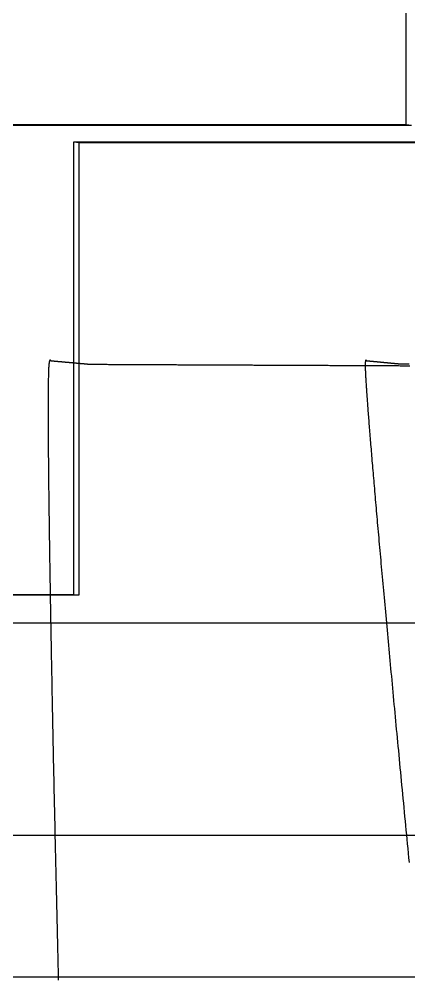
# Model space of a CAD drawing. Header units: millimetres. Extents: x -226 to 218, y -316 to 313.
# Drawn here: x -190.74 to -177.13, y -4.45 to 29 of the extents above; entities that cross this region are included whole.
import ezdxf

# ---------------------------------------------------------------- set-up
doc = ezdxf.new("R2010")
doc.units = ezdxf.units.MM
doc.layers.add('SKETCH', color=5, linetype='Continuous')
doc.layers.add('VISIBLE', color=7, linetype='Continuous')

msp = doc.modelspace()

# ---------------------------------------------------------------- linework, layer by layer
at = {"layer": 'SKETCH', "flags": 128}
for points in [[(-177.097, 16.882), (-177.145, 16.882), (-177.193, 16.882), (-177.242, 16.882), (-177.29, 16.883), (-177.338, 16.883), (-177.386, 16.883), (-177.434, 16.883), (-177.482, 16.884), (-177.53, 16.884), (-177.578, 16.884), (-177.627, 16.884), (-177.675, 16.884), (-177.723, 16.885), (-177.771, 16.885), (-177.819, 16.885), (-177.867, 16.885), (-177.915, 16.885), (-177.964, 16.886), (-178.012, 16.886), (-178.06, 16.886), (-178.108, 16.886), (-178.156, 16.887), (-178.204, 16.887), (-178.253, 16.887), (-178.301, 16.887), (-178.349, 16.887), (-178.397, 16.888), (-178.445, 16.888), (-178.493, 16.888), (-178.542, 16.888), (-178.59, 16.889), (-178.638, 16.889), (-178.686, 16.889), (-178.734, 16.889), (-178.782, 16.889), (-178.831, 16.89), (-178.879, 16.89), (-178.927, 16.89), (-178.975, 16.89), (-179.023, 16.891), (-179.072, 16.891), (-179.12, 16.891), (-179.168, 16.891), (-179.216, 16.891), (-179.264, 16.892), (-179.312, 16.892), (-179.361, 16.892), (-179.409, 16.892), (-179.457, 16.892), (-179.505, 16.893), (-179.553, 16.893), (-179.602, 16.893), (-179.65, 16.893), (-179.698, 16.894), (-179.746, 16.894), (-179.794, 16.894), (-179.842, 16.894), (-179.891, 16.894), (-179.939, 16.895), (-179.987, 16.895), (-180.035, 16.895), (-180.083, 16.895), (-180.131, 16.896), (-180.18, 16.896), (-180.228, 16.896), (-180.276, 16.896), (-180.324, 16.896), (-180.372, 16.897), (-180.42, 16.897), (-180.469, 16.897), (-180.517, 16.897), (-180.565, 16.897), (-180.613, 16.898), (-180.661, 16.898), (-180.709, 16.898), (-180.758, 16.898), (-180.806, 16.899), (-180.854, 16.899), (-180.902, 16.899), (-180.951, 16.899), (-180.999, 16.899), (-181.047, 16.9), (-181.095, 16.9), (-181.143, 16.9), (-181.192, 16.9), (-181.24, 16.901), (-181.288, 16.901), (-181.336, 16.901), (-181.385, 16.901), (-181.433, 16.901), (-181.481, 16.902), (-181.529, 16.902), (-181.578, 16.902), (-181.626, 16.902), (-181.674, 16.903), (-181.722, 16.903), (-181.771, 16.903), (-181.819, 16.903), (-181.867, 16.903), (-181.915, 16.904), (-181.964, 16.904), (-182.012, 16.904), (-182.06, 16.904), (-182.108, 16.904), (-182.157, 16.905), (-182.205, 16.905), (-182.253, 16.905), (-182.302, 16.905), (-182.35, 16.906), (-182.398, 16.906), (-182.446, 16.906), (-182.495, 16.906), (-182.543, 16.906), (-182.591, 16.907), (-182.639, 16.907), (-182.688, 16.907), (-182.736, 16.907), (-182.784, 16.908), (-182.833, 16.908), (-182.881, 16.908), (-182.929, 16.908), (-182.977, 16.908), (-183.026, 16.909), (-183.074, 16.909), (-183.122, 16.909), (-183.171, 16.909), (-183.219, 16.91), (-183.267, 16.91), (-183.315, 16.91), (-183.364, 16.91), (-183.412, 16.91), (-183.46, 16.911), (-183.509, 16.911), (-183.557, 16.911), (-183.605, 16.911), (-183.653, 16.911), (-183.702, 16.912), (-183.75, 16.912), (-183.798, 16.912), (-183.847, 16.912), (-183.895, 16.913), (-183.943, 16.913), (-183.992, 16.913), (-184.04, 16.913), (-184.088, 16.913), (-184.137, 16.914), (-184.185, 16.914), (-184.233, 16.914), (-184.281, 16.914), (-184.33, 16.915), (-184.378, 16.915), (-184.426, 16.915), (-184.475, 16.915), (-184.523, 16.915), (-184.571, 16.916), (-184.619, 16.916), (-184.668, 16.916), (-184.716, 16.916), (-184.764, 16.917), (-184.813, 16.917), (-184.861, 16.917), (-184.909, 16.917), (-184.957, 16.917), (-185.006, 16.918), (-185.054, 16.918), (-185.102, 16.918), (-185.151, 16.918), (-185.199, 16.918), (-185.247, 16.919), (-185.295, 16.919), (-185.344, 16.919), (-185.392, 16.919), (-185.44, 16.92), (-185.489, 16.92), (-185.537, 16.92), (-185.585, 16.92), (-185.634, 16.92), (-185.682, 16.921), (-185.73, 16.921), (-185.779, 16.921), (-185.827, 16.921), (-185.876, 16.922), (-185.924, 16.922), (-185.972, 16.922), (-186.021, 16.922), (-186.069, 16.922), (-186.117, 16.923), (-186.166, 16.923), (-186.214, 16.923), (-186.262, 16.923), (-186.311, 16.924), (-186.359, 16.924), (-186.408, 16.924), (-186.456, 16.924), (-186.504, 16.924), (-186.553, 16.925), (-186.601, 16.925), (-186.65, 16.925), (-186.701, 16.925), (-186.753, 16.926), (-186.806, 16.926), (-186.859, 16.926), (-186.914, 16.926), (-186.968, 16.926), (-187.023, 16.927), (-187.078, 16.927), (-187.133, 16.927), (-187.188, 16.927), (-187.241, 16.928), (-187.294, 16.928), (-187.346, 16.928), (-187.397, 16.928), (-187.446, 16.929), (-187.493, 16.929), (-187.539, 16.929), (-187.583, 16.929), (-187.624, 16.929), (-187.663, 16.93), (-187.699, 16.93), (-187.732, 16.93), (-187.763, 16.93), (-187.775, 16.93), (-187.787, 16.93), (-187.799, 16.93), (-187.81, 16.93), (-187.821, 16.93), (-187.831, 16.93), (-187.841, 16.93), (-187.85, 16.931), (-187.86, 16.931), (-187.868, 16.931), (-187.877, 16.931), (-187.885, 16.931), (-187.893, 16.931), (-187.901, 16.931), (-187.909, 16.931), (-187.916, 16.931), (-187.924, 16.931), (-187.931, 16.931), (-187.939, 16.931), (-187.946, 16.931), (-187.953, 16.931), (-187.961, 16.931), (-187.968, 16.931), (-187.976, 16.931), (-187.984, 16.931), (-187.991, 16.931), (-187.998, 16.931), (-188.006, 16.931), (-188.013, 16.931), (-188.02, 16.931), (-188.027, 16.931), (-188.034, 16.932), (-188.041, 16.932), (-188.048, 16.932), (-188.054, 16.932), (-188.061, 16.932), (-188.067, 16.932), (-188.074, 16.932), (-188.08, 16.932), (-188.086, 16.932), (-188.092, 16.932), (-188.098, 16.932), (-188.104, 16.932), (-188.11, 16.932), (-188.115, 16.932), (-188.121, 16.932), (-188.126, 16.932), (-188.132, 16.932), (-188.137, 16.932), (-188.142, 16.932), (-188.147, 16.932), (-188.152, 16.932), (-188.157, 16.933), (-188.162, 16.933), (-188.166, 16.933), (-188.171, 16.933), (-188.175, 16.933), (-188.18, 16.933), (-188.184, 16.933), (-188.188, 16.933), (-188.192, 16.933), (-188.196, 16.933), (-188.2, 16.933), (-188.204, 16.933), (-188.208, 16.933), (-188.211, 16.933), (-188.215, 16.933), (-188.218, 16.933), (-188.221, 16.933), (-188.225, 16.933), (-188.228, 16.933), (-188.231, 16.933), (-188.233, 16.933), (-188.236, 16.933), (-188.239, 16.934), (-188.241, 16.934), (-188.243, 16.934), (-188.245, 16.934), (-188.247, 16.934), (-188.249, 16.934), (-188.251, 16.934), (-188.252, 16.934), (-188.254, 16.934), (-188.255, 16.934), (-188.257, 16.934), (-188.258, 16.934), (-188.26, 16.934), (-188.261, 16.934), (-188.262, 16.934), (-188.263, 16.934), (-188.265, 16.934), (-188.266, 16.934), (-188.267, 16.934), (-188.269, 16.934), (-188.27, 16.934), (-188.272, 16.934), (-188.275, 16.935), (-188.278, 16.935), (-188.281, 16.935), (-188.284, 16.935), (-188.287, 16.935), (-188.289, 16.936), (-188.292, 16.936), (-188.294, 16.936), (-188.297, 16.936), (-188.299, 16.936), (-188.301, 16.937), (-188.304, 16.937), (-188.306, 16.937), (-188.308, 16.937), (-188.31, 16.938), (-188.312, 16.938), (-188.314, 16.938), (-188.316, 16.938), (-188.319, 16.939), (-188.321, 16.939), (-188.323, 16.939), (-188.325, 16.939), (-188.328, 16.94), (-188.33, 16.94), (-188.332, 16.94), (-188.335, 16.94), (-188.337, 16.94), (-188.34, 16.941), (-188.342, 16.941), (-188.345, 16.941), (-188.347, 16.941), (-188.349, 16.941), (-188.352, 16.942), (-188.354, 16.942), (-188.357, 16.942), (-188.359, 16.942), (-188.362, 16.943), (-188.364, 16.943), (-188.366, 16.943), (-188.369, 16.943), (-188.371, 16.943), (-188.374, 16.944), (-188.376, 16.944), (-188.379, 16.944), (-188.381, 16.944), (-188.383, 16.945), (-188.386, 16.945), (-188.388, 16.945), (-188.391, 16.945), (-188.393, 16.945), (-188.396, 16.946), (-188.398, 16.946), (-188.4, 16.946), (-188.403, 16.946), (-188.405, 16.947), (-188.408, 16.947), (-188.41, 16.947), (-188.413, 16.947), (-188.415, 16.947), (-188.418, 16.948), (-188.42, 16.948), (-188.422, 16.948), (-188.425, 16.948), (-188.427, 16.948), (-188.43, 16.949), (-188.432, 16.949), (-188.435, 16.949), (-188.437, 16.949), (-188.439, 16.95), (-188.442, 16.95), (-188.444, 16.95), (-188.447, 16.95), (-188.449, 16.95), (-188.452, 16.951), (-188.454, 16.951), (-188.456, 16.951), (-188.459, 16.951), (-188.461, 16.952), (-188.464, 16.952), (-188.466, 16.952), (-188.469, 16.952), (-188.471, 16.952), (-188.473, 16.953), (-188.476, 16.953), (-188.478, 16.953), (-188.481, 16.953), (-188.483, 16.954), (-188.486, 16.954), (-188.488, 16.954), (-188.49, 16.954), (-188.493, 16.954), (-188.495, 16.955), (-188.498, 16.955), (-188.5, 16.955), (-188.503, 16.955), (-188.505, 16.955), (-188.507, 16.956), (-188.51, 16.956), (-188.512, 16.956), (-188.515, 16.956), (-188.517, 16.957), (-188.52, 16.957), (-188.522, 16.957), (-188.525, 16.957), (-188.527, 16.957), (-188.529, 16.958), (-188.532, 16.958), (-188.534, 16.958), (-188.537, 16.958), (-188.539, 16.959), (-188.542, 16.959), (-188.544, 16.959), (-188.546, 16.959), (-188.549, 16.959), (-188.551, 16.96), (-188.554, 16.96), (-188.556, 16.96), (-188.559, 16.96), (-188.561, 16.961), (-188.563, 16.961), (-188.566, 16.961), (-188.568, 16.961), (-188.571, 16.961), (-188.573, 16.962), (-188.576, 16.962), (-188.578, 16.962), (-188.58, 16.962), (-188.583, 16.962), (-188.585, 16.963), (-188.588, 16.963), (-188.59, 16.963), (-188.593, 16.963), (-188.595, 16.964), (-188.598, 16.964), (-188.6, 16.964), (-188.602, 16.964), (-188.605, 16.964), (-188.607, 16.965), (-188.61, 16.965), (-188.612, 16.965), (-188.615, 16.965), (-188.617, 16.966), (-188.619, 16.966), (-188.622, 16.966), (-188.624, 16.966), (-188.627, 16.966), (-188.629, 16.967), (-188.632, 16.967), (-188.634, 16.967), (-188.636, 16.967), (-188.639, 16.968), (-188.641, 16.968), (-188.644, 16.968), (-188.646, 16.968), (-188.649, 16.968), (-188.651, 16.969), (-188.654, 16.969), (-188.656, 16.969), (-188.658, 16.969), (-188.661, 16.969), (-188.663, 16.97), (-188.666, 16.97), (-188.668, 16.97), (-188.671, 16.97), (-188.673, 16.971), (-188.675, 16.971), (-188.678, 16.971), (-188.68, 16.971), (-188.683, 16.971), (-188.685, 16.972), (-188.688, 16.972), (-188.69, 16.972), (-188.693, 16.972), (-188.695, 16.973), (-188.697, 16.973), (-188.7, 16.973), (-188.702, 16.973), (-188.705, 16.973), (-188.707, 16.974), (-188.71, 16.974), (-188.712, 16.974), (-188.714, 16.974), (-188.717, 16.975), (-188.719, 16.975), (-188.722, 16.975), (-188.724, 16.975), (-188.727, 16.975), (-188.729, 16.976), (-188.732, 16.976), (-188.734, 16.976), (-188.736, 16.976), (-188.739, 16.977), (-188.741, 16.977), (-188.744, 16.977), (-188.746, 16.977), (-188.749, 16.977), (-188.751, 16.978), (-188.754, 16.978), (-188.756, 16.978), (-188.758, 16.978), (-188.761, 16.978), (-188.763, 16.979), (-188.766, 16.979), (-188.768, 16.979), (-188.771, 16.979), (-188.773, 16.98), (-188.775, 16.98), (-188.778, 16.98), (-188.78, 16.98), (-188.783, 16.98), (-188.785, 16.981), (-188.788, 16.981), (-188.79, 16.981), (-188.793, 16.981), (-188.795, 16.982), (-188.797, 16.982), (-188.8, 16.982), (-188.802, 16.982), (-188.805, 16.982), (-188.807, 16.983), (-188.81, 16.983), (-188.812, 16.983), (-188.814, 16.983), (-188.817, 16.984), (-188.819, 16.984), (-188.822, 16.984), (-188.824, 16.984), (-188.827, 16.984), (-188.829, 16.985), (-188.832, 16.985), (-188.834, 16.985), (-188.836, 16.985), (-188.839, 16.986), (-188.841, 16.986), (-188.844, 16.986), (-188.846, 16.986), (-188.849, 16.986), (-188.851, 16.987), (-188.854, 16.987), (-188.856, 16.987), (-188.858, 16.987), (-188.861, 16.987), (-188.863, 16.988), (-188.866, 16.988), (-188.868, 16.988), (-188.871, 16.988), (-188.873, 16.989), (-188.876, 16.989), (-188.878, 16.989), (-188.88, 16.989), (-188.883, 16.989), (-188.885, 16.99), (-188.888, 16.99), (-188.89, 16.99), (-188.893, 16.99), (-188.895, 16.991), (-188.898, 16.991), (-188.9, 16.991), (-188.902, 16.991), (-188.905, 16.991), (-188.907, 16.992), (-188.91, 16.992), (-188.912, 16.992), (-188.915, 16.992), (-188.917, 16.993), (-188.92, 16.993), (-188.922, 16.993), (-188.924, 16.993), (-188.927, 16.993), (-188.929, 16.994), (-188.932, 16.994), (-188.934, 16.994), (-188.937, 16.994), (-188.939, 16.995), (-188.941, 16.995), (-188.944, 16.995), (-188.946, 16.995), (-188.949, 16.995), (-188.951, 16.996), (-188.954, 16.996), (-188.956, 16.996), (-188.959, 16.996), (-188.961, 16.996), (-188.963, 16.997), (-188.966, 16.997), (-188.968, 16.997), (-188.971, 16.997), (-188.973, 16.998), (-188.976, 16.998), (-188.978, 16.998), (-188.981, 16.998), (-188.983, 16.998), (-188.985, 16.999), (-188.988, 16.999), (-188.99, 16.999), (-188.993, 16.999), (-188.995, 17), (-188.998, 17), (-189, 17), (-189.003, 17), (-189.005, 17), (-189.008, 17.001), (-189.01, 17.001), (-189.012, 17.001), (-189.015, 17.001), (-189.017, 17.002), (-189.02, 17.002), (-189.022, 17.002), (-189.025, 17.002), (-189.027, 17.002), (-189.03, 17.003), (-189.032, 17.003), (-189.034, 17.003), (-189.037, 17.003), (-189.039, 17.004), (-189.042, 17.004), (-189.044, 17.004), (-189.047, 17.004), (-189.049, 17.004), (-189.052, 17.005), (-189.054, 17.005), (-189.056, 17.005), (-189.059, 17.005), (-189.061, 17.006), (-189.064, 17.006), (-189.066, 17.006), (-189.069, 17.006), (-189.071, 17.006), (-189.074, 17.007), (-189.076, 17.007), (-189.078, 17.007), (-189.081, 17.007), (-189.083, 17.007), (-189.086, 17.008), (-189.088, 17.008), (-189.091, 17.008), (-189.093, 17.008), (-189.096, 17.009), (-189.098, 17.009), (-189.1, 17.009), (-189.103, 17.009), (-189.105, 17.009), (-189.108, 17.01), (-189.11, 17.01), (-189.113, 17.01), (-189.115, 17.01), (-189.118, 17.011), (-189.12, 17.011), (-189.123, 17.011), (-189.125, 17.011), (-189.127, 17.011), (-189.13, 17.012), (-189.132, 17.012), (-189.135, 17.012), (-189.137, 17.012), (-189.14, 17.013), (-189.142, 17.013), (-189.145, 17.013), (-189.147, 17.013), (-189.149, 17.013), (-189.152, 17.014), (-189.154, 17.014), (-189.157, 17.014), (-189.159, 17.014), (-189.162, 17.015), (-189.164, 17.015), (-189.167, 17.015), (-189.169, 17.015), (-189.172, 17.015), (-189.174, 17.016), (-189.176, 17.016), (-189.179, 17.016), (-189.181, 17.016), (-189.184, 17.017), (-189.186, 17.017), (-189.189, 17.017), (-189.191, 17.017), (-189.194, 17.017), (-189.196, 17.018), (-189.198, 17.018), (-189.201, 17.018), (-189.203, 17.018), (-189.206, 17.019), (-189.208, 17.019), (-189.211, 17.019), (-189.213, 17.019), (-189.216, 17.019), (-189.218, 17.02), (-189.221, 17.02), (-189.223, 17.02), (-189.225, 17.02), (-189.228, 17.02), (-189.23, 17.021), (-189.233, 17.021), (-189.235, 17.021), (-189.238, 17.021), (-189.24, 17.022), (-189.243, 17.022), (-189.245, 17.022), (-189.247, 17.022), (-189.25, 17.022), (-189.252, 17.023), (-189.255, 17.023), (-189.257, 17.023), (-189.26, 17.023), (-189.262, 17.024), (-189.265, 17.024), (-189.267, 17.024), (-189.27, 17.024), (-189.272, 17.024), (-189.274, 17.025), (-189.277, 17.025), (-189.279, 17.025), (-189.282, 17.025), (-189.284, 17.026), (-189.287, 17.026), (-189.289, 17.026), (-189.292, 17.026), (-189.294, 17.026), (-189.297, 17.027), (-189.299, 17.027), (-189.301, 17.027), (-189.304, 17.027), (-189.306, 17.028), (-189.309, 17.028), (-189.311, 17.028), (-189.314, 17.028), (-189.316, 17.028), (-189.319, 17.029), (-189.321, 17.029), (-189.324, 17.029), (-189.326, 17.029), (-189.328, 17.03), (-189.331, 17.03), (-189.333, 17.03), (-189.336, 17.03), (-189.338, 17.03), (-189.341, 17.031), (-189.343, 17.031), (-189.346, 17.031), (-189.348, 17.031), (-189.351, 17.032), (-189.353, 17.032), (-189.355, 17.032), (-189.358, 17.032), (-189.36, 17.032), (-189.363, 17.033), (-189.365, 17.033), (-189.368, 17.033), (-189.37, 17.033), (-189.373, 17.034), (-189.375, 17.034), (-189.378, 17.034), (-189.38, 17.034), (-189.382, 17.034), (-189.385, 17.035), (-189.387, 17.035), (-189.39, 17.035), (-189.392, 17.035), (-189.395, 17.036), (-189.397, 17.036), (-189.4, 17.036), (-189.402, 17.036), (-189.405, 17.036), (-189.407, 17.037), (-189.409, 17.037), (-189.412, 17.037), (-189.414, 17.037), (-189.417, 17.037), (-189.419, 17.038), (-189.422, 17.038), (-189.424, 17.038), (-189.427, 17.038), (-189.429, 17.039), (-189.432, 17.039), (-189.434, 17.039), (-189.436, 17.039), (-189.439, 17.039), (-189.441, 17.04), (-189.444, 17.04), (-189.446, 17.04), (-189.449, 17.04), (-189.451, 17.041), (-189.454, 17.041), (-189.456, 17.041), (-189.459, 17.041), (-189.461, 17.041), (-189.463, 17.042), (-189.466, 17.042), (-189.468, 17.042), (-189.471, 17.042), (-189.473, 17.043), (-189.476, 17.043), (-189.478, 17.043), (-189.481, 17.043), (-189.483, 17.043), (-189.486, 17.044), (-189.488, 17.044), (-189.491, 17.044), (-189.493, 17.044), (-189.495, 17.045), (-189.498, 17.045), (-189.5, 17.045), (-189.503, 17.045), (-189.505, 17.045), (-189.508, 17.046), (-189.51, 17.046), (-189.513, 17.046), (-189.515, 17.046), (-189.518, 17.047), (-189.52, 17.047), (-189.522, 17.047), (-189.525, 17.047), (-189.527, 17.047), (-189.53, 17.048), (-189.532, 17.048), (-189.535, 17.048), (-189.537, 17.048), (-189.54, 17.049), (-189.542, 17.049), (-189.545, 17.049), (-189.547, 17.049), (-189.55, 17.049), (-189.552, 17.05), (-189.554, 17.05), (-189.557, 17.05), (-189.559, 17.05), (-189.562, 17.051), (-189.564, 17.051), (-189.567, 17.051), (-189.569, 17.051), (-189.572, 17.051), (-189.574, 17.052), (-189.577, 17.052), (-189.579, 17.052), (-189.582, 17.052), (-189.584, 17.053), (-189.586, 17.053), (-189.589, 17.053), (-189.591, 17.053), (-189.594, 17.053), (-189.596, 17.054), (-189.599, 17.054), (-189.601, 17.054), (-189.604, 17.054), (-189.606, 17.055), (-189.609, 17.055), (-189.611, 17.055), (-189.614, 17.055), (-189.616, 17.055), (-189.618, 17.056), (-189.621, 17.056), (-189.623, 17.056), (-189.626, 17.058), (-189.628, 17.059), (-189.631, 17.061), (-189.634, 17.064), (-189.636, 17.067), (-189.639, 17.07), (-189.641, 17.073), (-189.644, 17.076), (-189.647, 17.079), (-189.649, 17.081), (-189.652, 17.084), (-189.654, 17.086), (-189.657, 17.088), (-189.659, 17.089), (-189.662, 17.089), (-189.664, 17.089), (-189.667, 17.088), (-189.669, 17.086), (-189.671, 17.084), (-189.674, 17.08), (-189.676, 17.075), (-189.678, 17.069), (-189.68, 17.061), (-189.682, 17.054), (-189.683, 17.048), (-189.685, 17.041), (-189.687, 17.034), (-189.688, 17.027), (-189.69, 17.019), (-189.691, 17.012), (-189.693, 17.003), (-189.694, 16.995), (-189.696, 16.986), (-189.697, 16.976), (-189.698, 16.965), (-189.7, 16.954), (-189.701, 16.942), (-189.702, 16.929), (-189.704, 16.915), (-189.705, 16.9), (-189.706, 16.884), (-189.707, 16.866), (-189.708, 16.847), (-189.709, 16.827), (-189.711, 16.806), (-189.712, 16.783), (-189.713, 16.759), (-189.714, 16.733), (-189.715, 16.706), (-189.715, 16.678), (-189.716, 16.649), (-189.717, 16.619), (-189.718, 16.588), (-189.719, 16.555), (-189.719, 16.522), (-189.72, 16.488), (-189.721, 16.452), (-189.722, 16.416), (-189.722, 16.378), (-189.723, 16.34), (-189.723, 16.3), (-189.724, 16.26), (-189.724, 16.218), (-189.725, 16.175), (-189.725, 16.132), (-189.726, 16.087), (-189.726, 16.041), (-189.726, 15.995), (-189.727, 15.947), (-189.727, 15.898), (-189.727, 15.849), (-189.728, 15.798), (-189.728, 15.746), (-189.728, 15.693), (-189.728, 15.639), (-189.728, 15.584), (-189.728, 15.528), (-189.729, 15.471), (-189.729, 15.413), (-189.729, 15.354), (-189.729, 15.294), (-189.729, 15.233), (-189.729, 15.171), (-189.728, 15.108), (-189.728, 15.044), (-189.728, 14.979), (-189.728, 14.913), (-189.728, 14.846), (-189.727, 14.778), (-189.727, 14.709), (-189.727, 14.639), (-189.727, 14.568), (-189.726, 14.497), (-189.726, 14.424), (-189.725, 14.35), (-189.725, 14.276), (-189.724, 14.2), (-189.724, 14.124), (-189.723, 14.046), (-189.723, 13.967), (-189.722, 13.887), (-189.722, 13.807), (-189.721, 13.725), (-189.72, 13.643), (-189.719, 13.559), (-189.719, 13.474), (-189.718, 13.389), (-189.717, 13.303), (-189.716, 13.215), (-189.715, 13.127), (-189.714, 13.038), (-189.713, 12.948), (-189.712, 12.857), (-189.711, 12.765), (-189.71, 12.672), (-189.709, 12.579), (-189.708, 12.484), (-189.707, 12.389), (-189.706, 12.293), (-189.705, 12.196), (-189.704, 12.098), (-189.702, 11.999), (-189.701, 11.899), (-189.7, 11.799), (-189.698, 11.697), (-189.697, 11.594), (-189.696, 11.491), (-189.694, 11.386), (-189.693, 11.281), (-189.691, 11.175), (-189.69, 11.068), (-189.688, 10.96), (-189.687, 10.851), (-189.685, 10.741), (-189.683, 10.631), (-189.682, 10.52), (-189.68, 10.408), (-189.678, 10.295), (-189.677, 10.181), (-189.675, 10.067), (-189.673, 9.952), (-189.671, 9.836), (-189.669, 9.719), (-189.667, 9.602), (-189.666, 9.484), (-189.664, 9.365), (-189.662, 9.245), (-189.66, 9.124), (-189.658, 9.002), (-189.656, 8.879), (-189.654, 8.756), (-189.651, 8.632), (-189.649, 8.507), (-189.647, 8.381), (-189.645, 8.255), (-189.643, 8.127), (-189.641, 7.999), (-189.638, 7.871), (-189.636, 7.741), (-189.634, 7.611), (-189.631, 7.48), (-189.629, 7.349), (-189.627, 7.217), (-189.624, 7.084), (-189.622, 6.95), (-189.619, 6.816), (-189.617, 6.682), (-189.614, 6.546), (-189.612, 6.41), (-189.609, 6.273), (-189.606, 6.135), (-189.604, 5.997), (-189.601, 5.857), (-189.598, 5.717), (-189.596, 5.576), (-189.593, 5.435), (-189.59, 5.293), (-189.587, 5.15), (-189.585, 5.007), (-189.582, 4.862), (-189.579, 4.718), (-189.576, 4.572), (-189.573, 4.427), (-189.57, 4.28), (-189.567, 4.133), (-189.564, 3.985), (-189.561, 3.837), (-189.558, 3.689), (-189.555, 3.539), (-189.552, 3.39), (-189.549, 3.24), (-189.546, 3.089), (-189.542, 2.938), (-189.539, 2.786), (-189.536, 2.633), (-189.533, 2.48), (-189.53, 2.326), (-189.526, 2.171), (-189.523, 2.016), (-189.52, 1.86), (-189.516, 1.704), (-189.513, 1.547), (-189.509, 1.39), (-189.506, 1.232), (-189.502, 1.074), (-189.499, 0.915), (-189.496, 0.755), (-189.492, 0.596), (-189.488, 0.435), (-189.485, 0.275), (-189.481, 0.114), (-189.478, -0.047), (-189.474, -0.209), (-189.47, -0.371), (-189.467, -0.534), (-189.463, -0.696), (-189.459, -0.86), (-189.456, -1.024), (-189.452, -1.188), (-189.448, -1.353), (-189.444, -1.519), (-189.44, -1.685), (-189.437, -1.851), (-189.433, -2.018), (-189.429, -2.186), (-189.425, -2.353), (-189.421, -2.521), (-189.417, -2.69), (-189.413, -2.859), (-189.409, -3.028), (-189.405, -3.198), (-189.401, -3.367), (-189.397, -3.537), (-189.393, -3.708), (-189.389, -3.878), (-189.385, -4.049), (-189.381, -4.22), (-189.377, -4.392), (-189.372, -4.563)], [(-177.12, 16.944), (-177.129, 16.944), (-177.137, 16.944), (-177.145, 16.944), (-177.154, 16.944), (-177.162, 16.944), (-177.17, 16.944), (-177.178, 16.944), (-177.185, 16.944), (-177.193, 16.944), (-177.2, 16.944), (-177.208, 16.944), (-177.215, 16.944), (-177.222, 16.944), (-177.229, 16.944), (-177.236, 16.944), (-177.243, 16.945), (-177.25, 16.945), (-177.257, 16.945), (-177.263, 16.945), (-177.269, 16.945), (-177.276, 16.945), (-177.282, 16.945), (-177.288, 16.945), (-177.294, 16.945), (-177.3, 16.945), (-177.305, 16.945), (-177.311, 16.945), (-177.317, 16.945), (-177.322, 16.945), (-177.327, 16.945), (-177.332, 16.945), (-177.337, 16.945), (-177.342, 16.945), (-177.347, 16.945), (-177.352, 16.945), (-177.356, 16.946), (-177.361, 16.946), (-177.365, 16.946), (-177.37, 16.946), (-177.374, 16.946), (-177.378, 16.946), (-177.382, 16.946), (-177.385, 16.946), (-177.389, 16.946), (-177.393, 16.946), (-177.396, 16.946), (-177.4, 16.946), (-177.403, 16.946), (-177.406, 16.946), (-177.409, 16.946), (-177.412, 16.946), (-177.414, 16.946), (-177.417, 16.946), (-177.419, 16.946), (-177.421, 16.946), (-177.423, 16.946), (-177.425, 16.947), (-177.427, 16.947), (-177.429, 16.947), (-177.43, 16.947), (-177.432, 16.947), (-177.433, 16.947), (-177.435, 16.947), (-177.436, 16.947), (-177.438, 16.947), (-177.439, 16.947), (-177.441, 16.947), (-177.442, 16.947), (-177.444, 16.947), (-177.445, 16.947), (-177.447, 16.947), (-177.448, 16.947), (-177.451, 16.947), (-177.455, 16.948), (-177.458, 16.948), (-177.46, 16.948), (-177.463, 16.948), (-177.465, 16.948), (-177.468, 16.949), (-177.47, 16.949), (-177.472, 16.949), (-177.474, 16.949), (-177.477, 16.949), (-177.479, 16.95), (-177.48, 16.95), (-177.482, 16.95), (-177.484, 16.95), (-177.486, 16.951), (-177.488, 16.951), (-177.49, 16.951), (-177.492, 16.951), (-177.494, 16.952), (-177.496, 16.952), (-177.498, 16.952), (-177.5, 16.952), (-177.502, 16.952), (-177.504, 16.953), (-177.506, 16.953), (-177.509, 16.953), (-177.511, 16.953), (-177.513, 16.954), (-177.515, 16.954), (-177.518, 16.954), (-177.52, 16.954), (-177.522, 16.954), (-177.524, 16.955), (-177.527, 16.955), (-177.529, 16.955), (-177.531, 16.955), (-177.533, 16.955), (-177.536, 16.956), (-177.538, 16.956), (-177.54, 16.956), (-177.542, 16.956), (-177.545, 16.957), (-177.547, 16.957), (-177.549, 16.957), (-177.551, 16.957), (-177.554, 16.957), (-177.556, 16.958), (-177.558, 16.958), (-177.56, 16.958), (-177.563, 16.958), (-177.565, 16.958), (-177.567, 16.959), (-177.569, 16.959), (-177.572, 16.959), (-177.574, 16.959), (-177.576, 16.96), (-177.578, 16.96), (-177.581, 16.96), (-177.583, 16.96), (-177.585, 16.96), (-177.587, 16.961), (-177.59, 16.961), (-177.592, 16.961), (-177.594, 16.961), (-177.596, 16.961), (-177.599, 16.962), (-177.601, 16.962), (-177.603, 16.962), (-177.605, 16.962), (-177.608, 16.963), (-177.61, 16.963), (-177.612, 16.963), (-177.614, 16.963), (-177.617, 16.963), (-177.619, 16.964), (-177.621, 16.964), (-177.623, 16.964), (-177.626, 16.964), (-177.628, 16.964), (-177.63, 16.965), (-177.632, 16.965), (-177.635, 16.965), (-177.637, 16.965), (-177.639, 16.966), (-177.641, 16.966), (-177.644, 16.966), (-177.646, 16.966), (-177.648, 16.966), (-177.65, 16.967), (-177.653, 16.967), (-177.655, 16.967), (-177.657, 16.967), (-177.659, 16.967), (-177.662, 16.968), (-177.664, 16.968), (-177.666, 16.968), (-177.668, 16.968), (-177.67, 16.969), (-177.673, 16.969), (-177.675, 16.969), (-177.677, 16.969), (-177.679, 16.969), (-177.682, 16.97), (-177.684, 16.97), (-177.686, 16.97), (-177.688, 16.97), (-177.691, 16.97), (-177.693, 16.971), (-177.695, 16.971), (-177.697, 16.971), (-177.7, 16.971), (-177.702, 16.972), (-177.704, 16.972), (-177.706, 16.972), (-177.709, 16.972), (-177.711, 16.972), (-177.713, 16.973), (-177.715, 16.973), (-177.718, 16.973), (-177.72, 16.973), (-177.722, 16.973), (-177.724, 16.974), (-177.727, 16.974), (-177.729, 16.974), (-177.731, 16.974), (-177.733, 16.975), (-177.736, 16.975), (-177.738, 16.975), (-177.74, 16.975), (-177.742, 16.975), (-177.745, 16.976), (-177.747, 16.976), (-177.749, 16.976), (-177.751, 16.976), (-177.754, 16.976), (-177.756, 16.977), (-177.758, 16.977), (-177.76, 16.977), (-177.763, 16.977), (-177.765, 16.978), (-177.767, 16.978), (-177.769, 16.978), (-177.772, 16.978), (-177.774, 16.978), (-177.776, 16.979), (-177.778, 16.979), (-177.781, 16.979), (-177.783, 16.979), (-177.785, 16.979), (-177.788, 16.98), (-177.79, 16.98), (-177.792, 16.98), (-177.794, 16.98), (-177.797, 16.981), (-177.799, 16.981), (-177.801, 16.981), (-177.803, 16.981), (-177.806, 16.981), (-177.808, 16.982), (-177.81, 16.982), (-177.812, 16.982), (-177.815, 16.982), (-177.817, 16.983), (-177.819, 16.983), (-177.821, 16.983), (-177.824, 16.983), (-177.826, 16.983), (-177.828, 16.984), (-177.83, 16.984), (-177.833, 16.984), (-177.835, 16.984), (-177.837, 16.984), (-177.839, 16.985), (-177.842, 16.985), (-177.844, 16.985), (-177.846, 16.985), (-177.848, 16.986), (-177.851, 16.986), (-177.853, 16.986), (-177.855, 16.986), (-177.857, 16.986), (-177.86, 16.987), (-177.862, 16.987), (-177.864, 16.987), (-177.866, 16.987), (-177.869, 16.987), (-177.871, 16.988), (-177.873, 16.988), (-177.875, 16.988), (-177.878, 16.988), (-177.88, 16.989), (-177.882, 16.989), (-177.884, 16.989), (-177.887, 16.989), (-177.889, 16.989), (-177.891, 16.99), (-177.893, 16.99), (-177.896, 16.99), (-177.898, 16.99), (-177.9, 16.99), (-177.902, 16.991), (-177.905, 16.991), (-177.907, 16.991), (-177.909, 16.991), (-177.911, 16.992), (-177.914, 16.992), (-177.916, 16.992), (-177.918, 16.992), (-177.92, 16.992), (-177.923, 16.993), (-177.925, 16.993), (-177.927, 16.993), (-177.929, 16.993), (-177.932, 16.993), (-177.934, 16.994), (-177.936, 16.994), (-177.938, 16.994), (-177.941, 16.994), (-177.943, 16.995), (-177.945, 16.995), (-177.948, 16.995), (-177.95, 16.995), (-177.952, 16.995), (-177.954, 16.996), (-177.957, 16.996), (-177.959, 16.996), (-177.961, 16.996), (-177.963, 16.996), (-177.966, 16.997), (-177.968, 16.997), (-177.97, 16.997), (-177.972, 16.997), (-177.975, 16.998), (-177.977, 16.998), (-177.979, 16.998), (-177.981, 16.998), (-177.984, 16.998), (-177.986, 16.999), (-177.988, 16.999), (-177.99, 16.999), (-177.993, 16.999), (-177.995, 17), (-177.997, 17), (-177.999, 17), (-178.002, 17), (-178.004, 17), (-178.006, 17.001), (-178.008, 17.001), (-178.011, 17.001), (-178.013, 17.001), (-178.015, 17.001), (-178.017, 17.002), (-178.02, 17.002), (-178.022, 17.002), (-178.024, 17.002), (-178.026, 17.003), (-178.029, 17.003), (-178.031, 17.003), (-178.033, 17.003), (-178.036, 17.003), (-178.038, 17.004), (-178.04, 17.004), (-178.042, 17.004), (-178.045, 17.004), (-178.047, 17.004), (-178.049, 17.005), (-178.051, 17.005), (-178.054, 17.005), (-178.056, 17.005), (-178.058, 17.006), (-178.06, 17.006), (-178.063, 17.006), (-178.065, 17.006), (-178.067, 17.006), (-178.069, 17.007), (-178.072, 17.007), (-178.074, 17.007), (-178.076, 17.007), (-178.078, 17.007), (-178.081, 17.008), (-178.083, 17.008), (-178.085, 17.008), (-178.087, 17.008), (-178.09, 17.009), (-178.092, 17.009), (-178.094, 17.009), (-178.097, 17.009), (-178.099, 17.009), (-178.101, 17.01), (-178.103, 17.01), (-178.106, 17.01), (-178.108, 17.01), (-178.11, 17.011), (-178.112, 17.011), (-178.115, 17.011), (-178.117, 17.011), (-178.119, 17.011), (-178.121, 17.012), (-178.124, 17.012), (-178.126, 17.012), (-178.128, 17.012), (-178.13, 17.012), (-178.133, 17.013), (-178.135, 17.013), (-178.137, 17.013), (-178.139, 17.013), (-178.142, 17.014), (-178.144, 17.014), (-178.146, 17.014), (-178.148, 17.014), (-178.151, 17.014), (-178.153, 17.015), (-178.155, 17.015), (-178.158, 17.015), (-178.16, 17.015), (-178.162, 17.015), (-178.164, 17.016), (-178.167, 17.016), (-178.169, 17.016), (-178.171, 17.016), (-178.173, 17.017), (-178.176, 17.017), (-178.178, 17.017), (-178.18, 17.017), (-178.182, 17.017), (-178.185, 17.018), (-178.187, 17.018), (-178.189, 17.018), (-178.191, 17.018), (-178.194, 17.019), (-178.196, 17.019), (-178.198, 17.019), (-178.201, 17.019), (-178.203, 17.019), (-178.205, 17.02), (-178.207, 17.02), (-178.21, 17.02), (-178.212, 17.02), (-178.214, 17.02), (-178.216, 17.021), (-178.219, 17.021), (-178.221, 17.021), (-178.223, 17.021), (-178.225, 17.022), (-178.228, 17.022), (-178.23, 17.022), (-178.232, 17.022), (-178.234, 17.022), (-178.237, 17.023), (-178.239, 17.023), (-178.241, 17.023), (-178.243, 17.023), (-178.246, 17.023), (-178.248, 17.024), (-178.25, 17.024), (-178.253, 17.024), (-178.255, 17.024), (-178.257, 17.025), (-178.259, 17.025), (-178.262, 17.025), (-178.264, 17.025), (-178.266, 17.025), (-178.268, 17.026), (-178.271, 17.026), (-178.273, 17.026), (-178.275, 17.026), (-178.277, 17.026), (-178.28, 17.027), (-178.282, 17.027), (-178.284, 17.027), (-178.287, 17.027), (-178.289, 17.028), (-178.291, 17.028), (-178.293, 17.028), (-178.296, 17.028), (-178.298, 17.028), (-178.3, 17.029), (-178.302, 17.029), (-178.305, 17.029), (-178.307, 17.029), (-178.309, 17.03), (-178.311, 17.03), (-178.314, 17.03), (-178.316, 17.03), (-178.318, 17.03), (-178.32, 17.031), (-178.323, 17.031), (-178.325, 17.031), (-178.327, 17.031), (-178.33, 17.031), (-178.332, 17.032), (-178.334, 17.032), (-178.336, 17.032), (-178.339, 17.032), (-178.341, 17.033), (-178.343, 17.033), (-178.345, 17.033), (-178.348, 17.033), (-178.35, 17.033), (-178.352, 17.034), (-178.354, 17.034), (-178.357, 17.034), (-178.359, 17.034), (-178.361, 17.035), (-178.364, 17.035), (-178.366, 17.035), (-178.368, 17.035), (-178.37, 17.035), (-178.373, 17.036), (-178.375, 17.036), (-178.377, 17.036), (-178.379, 17.036), (-178.382, 17.036), (-178.384, 17.037), (-178.386, 17.037), (-178.388, 17.037), (-178.391, 17.037), (-178.393, 17.038), (-178.395, 17.038), (-178.398, 17.038), (-178.4, 17.038), (-178.402, 17.038), (-178.404, 17.039), (-178.407, 17.039), (-178.409, 17.039), (-178.411, 17.039), (-178.413, 17.039), (-178.416, 17.04), (-178.418, 17.04), (-178.42, 17.04), (-178.422, 17.04), (-178.425, 17.041), (-178.427, 17.041), (-178.429, 17.041), (-178.432, 17.041), (-178.434, 17.041), (-178.436, 17.042), (-178.438, 17.042), (-178.441, 17.042), (-178.443, 17.042), (-178.445, 17.043), (-178.447, 17.043), (-178.45, 17.043), (-178.452, 17.043), (-178.454, 17.043), (-178.456, 17.044), (-178.459, 17.044), (-178.461, 17.044), (-178.463, 17.044), (-178.466, 17.044), (-178.468, 17.045), (-178.47, 17.045), (-178.472, 17.045), (-178.475, 17.045), (-178.477, 17.046), (-178.479, 17.046), (-178.481, 17.046), (-178.484, 17.046), (-178.486, 17.046), (-178.488, 17.047), (-178.491, 17.047), (-178.493, 17.047), (-178.495, 17.047), (-178.497, 17.047), (-178.5, 17.048), (-178.502, 17.048), (-178.504, 17.048), (-178.506, 17.048), (-178.509, 17.049), (-178.511, 17.049), (-178.513, 17.049), (-178.515, 17.049), (-178.518, 17.049), (-178.52, 17.05), (-178.522, 17.05), (-178.525, 17.05), (-178.527, 17.05), (-178.529, 17.051), (-178.531, 17.051), (-178.534, 17.051), (-178.536, 17.051), (-178.538, 17.051), (-178.54, 17.052), (-178.543, 17.052), (-178.545, 17.052), (-178.547, 17.052), (-178.55, 17.052), (-178.552, 17.053), (-178.554, 17.053), (-178.556, 17.053), (-178.559, 17.053), (-178.561, 17.054), (-178.563, 17.054), (-178.565, 17.054), (-178.568, 17.054), (-178.57, 17.054), (-178.572, 17.055), (-178.575, 17.055), (-178.577, 17.055), (-178.579, 17.055), (-178.581, 17.056), (-178.584, 17.056), (-178.586, 17.056), (-178.588, 17.057), (-178.591, 17.058), (-178.593, 17.059), (-178.596, 17.061), (-178.598, 17.064), (-178.601, 17.067), (-178.603, 17.069), (-178.606, 17.072), (-178.609, 17.075), (-178.611, 17.078), (-178.614, 17.081), (-178.616, 17.083), (-178.619, 17.085), (-178.621, 17.087), (-178.624, 17.088), (-178.626, 17.089), (-178.628, 17.089), (-178.63, 17.088), (-178.632, 17.086), (-178.634, 17.083), (-178.636, 17.079), (-178.638, 17.075), (-178.639, 17.069), (-178.64, 17.061), (-178.641, 17.054), (-178.642, 17.048), (-178.643, 17.041), (-178.644, 17.034), (-178.645, 17.027), (-178.646, 17.02), (-178.647, 17.012), (-178.648, 17.004), (-178.648, 16.995), (-178.649, 16.986), (-178.65, 16.976), (-178.65, 16.966), (-178.65, 16.954), (-178.651, 16.942), (-178.651, 16.929), (-178.651, 16.915), (-178.651, 16.9), (-178.651, 16.884), (-178.651, 16.867), (-178.65, 16.848), (-178.65, 16.828), (-178.649, 16.807), (-178.648, 16.784), (-178.648, 16.76), (-178.647, 16.734), (-178.645, 16.707), (-178.644, 16.679), (-178.643, 16.651), (-178.641, 16.621), (-178.64, 16.59), (-178.638, 16.558), (-178.636, 16.524), (-178.635, 16.49), (-178.633, 16.455), (-178.63, 16.419), (-178.628, 16.381), (-178.626, 16.343), (-178.624, 16.304), (-178.621, 16.263), (-178.618, 16.222), (-178.616, 16.18), (-178.613, 16.136), (-178.61, 16.092), (-178.607, 16.046), (-178.604, 16), (-178.601, 15.952), (-178.597, 15.904), (-178.594, 15.855), (-178.59, 15.804), (-178.586, 15.753), (-178.583, 15.7), (-178.579, 15.646), (-178.575, 15.592), (-178.571, 15.536), (-178.567, 15.479), (-178.562, 15.422), (-178.558, 15.363), (-178.553, 15.303), (-178.549, 15.242), (-178.544, 15.18), (-178.539, 15.118), (-178.534, 15.054), (-178.529, 14.989), (-178.524, 14.923), (-178.519, 14.857), (-178.513, 14.789), (-178.508, 14.72), (-178.502, 14.651), (-178.497, 14.58), (-178.491, 14.509), (-178.485, 14.437), (-178.479, 14.363), (-178.473, 14.289), (-178.467, 14.214), (-178.461, 14.138), (-178.454, 14.06), (-178.448, 13.982), (-178.441, 13.903), (-178.434, 13.823), (-178.428, 13.741), (-178.421, 13.659), (-178.414, 13.576), (-178.407, 13.492), (-178.399, 13.407), (-178.392, 13.321), (-178.385, 13.234), (-178.377, 13.146), (-178.37, 13.057), (-178.362, 12.968), (-178.354, 12.877), (-178.346, 12.786), (-178.339, 12.694), (-178.33, 12.601), (-178.322, 12.507), (-178.314, 12.412), (-178.306, 12.316), (-178.297, 12.22), (-178.289, 12.122), (-178.28, 12.024), (-178.272, 11.924), (-178.263, 11.824), (-178.254, 11.723), (-178.245, 11.62), (-178.236, 11.517), (-178.227, 11.413), (-178.217, 11.308), (-178.208, 11.203), (-178.199, 11.096), (-178.189, 10.988), (-178.179, 10.88), (-178.17, 10.771), (-178.16, 10.661), (-178.15, 10.55), (-178.14, 10.439), (-178.13, 10.326), (-178.12, 10.213), (-178.11, 10.099), (-178.099, 9.985), (-178.089, 9.87), (-178.078, 9.754), (-178.068, 9.637), (-178.057, 9.519), (-178.046, 9.4), (-178.036, 9.281), (-178.025, 9.161), (-178.014, 9.039), (-178.002, 8.917), (-177.991, 8.795), (-177.98, 8.671), (-177.969, 8.547), (-177.957, 8.421), (-177.946, 8.296), (-177.934, 8.169), (-177.922, 8.041), (-177.91, 7.913), (-177.899, 7.784), (-177.887, 7.655), (-177.875, 7.525), (-177.863, 7.394), (-177.85, 7.262), (-177.838, 7.13), (-177.826, 6.997), (-177.813, 6.864), (-177.801, 6.73), (-177.788, 6.595), (-177.776, 6.459), (-177.763, 6.323), (-177.75, 6.186), (-177.737, 6.048), (-177.724, 5.91), (-177.711, 5.77), (-177.698, 5.63), (-177.685, 5.489), (-177.672, 5.348), (-177.658, 5.206), (-177.645, 5.063), (-177.631, 4.92), (-177.618, 4.776), (-177.604, 4.631), (-177.59, 4.486), (-177.576, 4.34), (-177.563, 4.194), (-177.549, 4.047), (-177.535, 3.9), (-177.521, 3.752), (-177.507, 3.603), (-177.492, 3.454), (-177.478, 3.305), (-177.464, 3.155), (-177.45, 3.004), (-177.435, 2.853), (-177.421, 2.701), (-177.406, 2.548), (-177.392, 2.395), (-177.377, 2.241), (-177.362, 2.087), (-177.347, 1.932), (-177.333, 1.776), (-177.318, 1.62), (-177.303, 1.463), (-177.288, 1.306), (-177.273, 1.149), (-177.257, 0.991), (-177.242, 0.832), (-177.227, 0.673), (-177.212, 0.513), (-177.196, 0.354), (-177.181, 0.193), (-177.165, 0.033), (-177.15, -0.128), (-177.134, -0.29), (-177.119, -0.451)]]:
    msp.add_lwpolyline(points, dxfattribs=at)
at = {"layer": 'VISIBLE'}
for p, q in [((-177.215, 25.316), (-177.215, 29.367)), ((-193.418, 25.316), (-177.215, 25.316)), ((-193.222, 25.291), (-177.036, 25.291)), ((-177.215, 25.316), (-177.036, 25.291)), ((-188.828, 8.898), (-188.828, 24.716)), ((-188.828, 24.716), (-188.642, 24.691)), ((-188.828, 24.716), (-173.01, 24.716)), ((-188.642, 8.889), (-188.642, 24.691)), ((-188.642, 24.691), (-172.84, 24.691)), ((-197.269, 8.898), (-188.828, 8.898)), ((-192.593, 8.889), (-188.642, 8.889)), ((-188.828, 8.898), (-188.642, 8.889)), ((-192.783, 7.909), (192.783, 7.909)), ((-192.783, 0.494), (192.783, 0.494)), ((-192.726, 0.494), (192.726, 0.494)), ((-192.726, -4.448), (192.726, -4.448))]:
    msp.add_line(p, q, dxfattribs=at)

doc.saveas('drawing.dxf')
